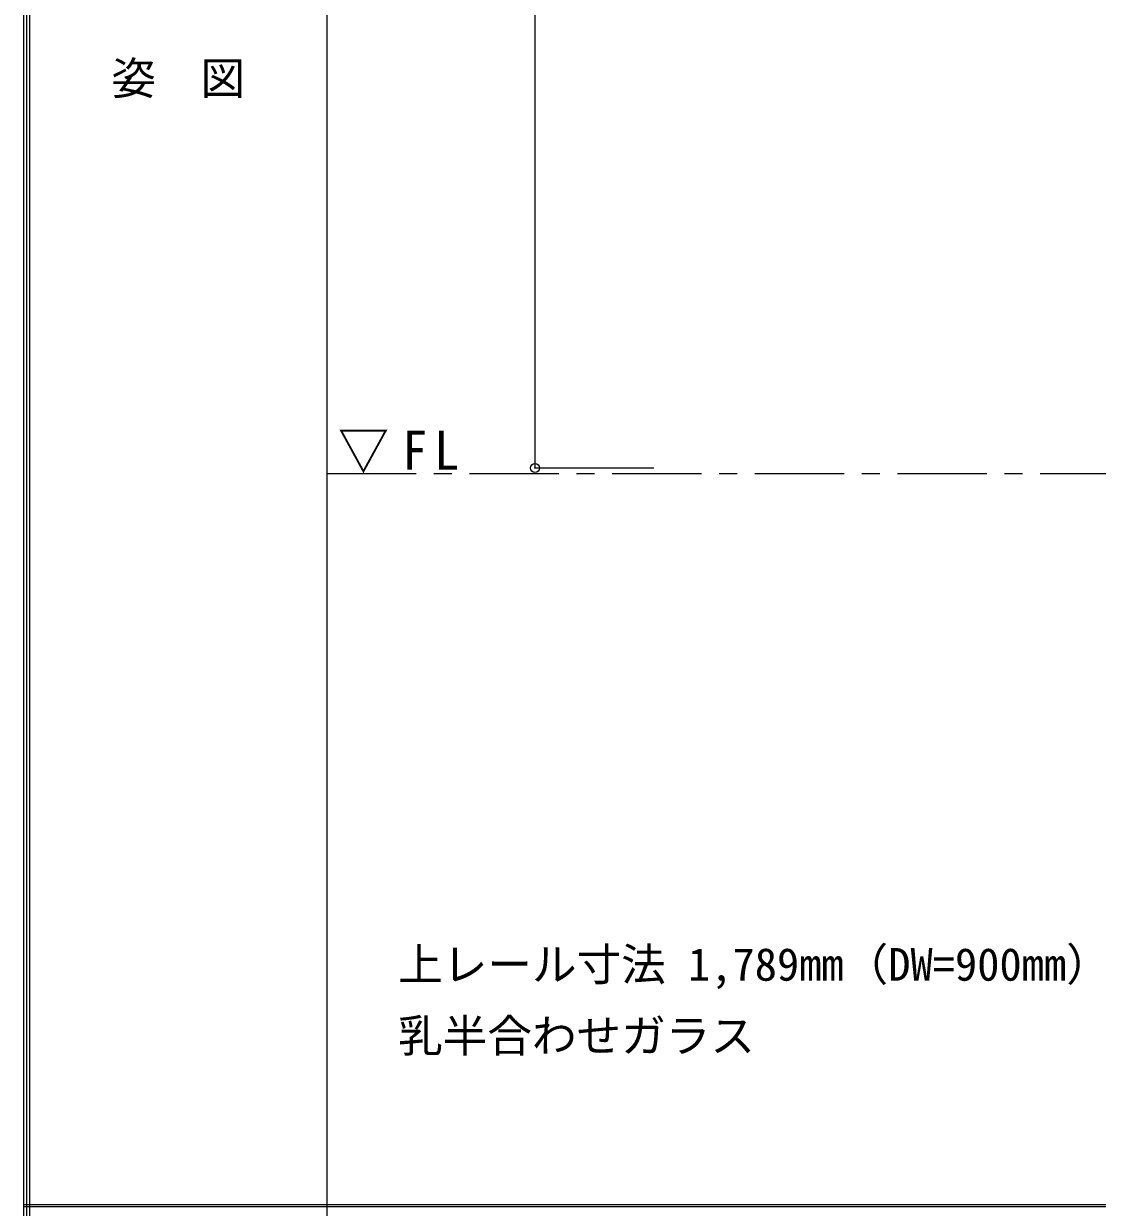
# Model space of a CAD drawing. Units: millimetres, scale not verified. Extents: x -6000 to 5700, y -4307 to 4260.
# Drawn here: x -6000 to -4194, y 186 to 2176 of the extents above; entities that cross this region are included whole.
import ezdxf
from ezdxf.enums import TextEntityAlignment as Align

# ---------------------------------------------------------------- set-up
doc = ezdxf.new("R2010")
doc.units = ezdxf.units.MM
doc.header["$LTSCALE"] = 30
doc.header["$PDMODE"] = 32
doc.header["$PDSIZE"] = 15
doc.linetypes.add('CHAIN1', pattern=[8, 5, -1, 1, -1])
for name, color, linetype in [('0-1_通り芯', 7, 'CHAIN1'), ('0-A_文字', 7, 'Continuous'), ('0-B_寸法', 4, 'Continuous'), ('F-1_枠', 6, 'Continuous'), ('F-A_文字', 7, 'Continuous')]:
    doc.layers.add(name, color=color, linetype=linetype)
doc.styles.add('ＭＳ ゴシック', font='')
doc.styles.get('ＭＳ ゴシック').set_extended_font_data('MS Gothic')

msp = doc.modelspace()

# ---------------------------------------------------------------- linework, layer by layer
at = {"layer": '0-1_通り芯'}
msp.add_line((-5490, 1420), (1678, 1420), dxfattribs=at)
at = {"layer": '0-B_寸法'}
for p, q in [((-5140, 3412), (-5140, 1429)), ((-5140, 1429), (-4940, 1429))]:
    msp.add_line(p, q, dxfattribs=at)
at = {"layer": '0-B_寸法', "color": 7}
msp.add_point((-5140, 1429), dxfattribs=at)
at = {"layer": 'F-1_枠'}
for p, q in [((-6000, 4175), (-6000, -4205)), ((-5995, 4175), (-5995, -4205)), ((-5990, 4175), (-5990, -4205)), ((-5490, 4175), (-5490, -3790)), ((-6000, 190.5), (5700, 190.5)), ((-6000, 187.5), (5700, 187.5))]:
    msp.add_line(p, q, dxfattribs=at)

# ---------------------------------------------------------------- texts
at = {"layer": '0-A_文字', "style": 'ＭＳ ゴシック'}
for s, p in [('上レール寸法 1,789mm（DW=900mm）', (-5370, 550.5)), ('乳半合わせガラス', (-5370, 430.5))]:
    msp.add_text(s, height=54.99, dxfattribs=at).set_placement(p, align=Align.BOTTOM_LEFT)
at = {"layer": '0-A_文字', "insert": (-5471.25, 1420), "char_height": 65.98, "attachment_point": 7, "style": 'ＭＳ ゴシック'}
msp.add_mtext('\\T1.26;\\W0.95;▽FL', dxfattribs=at)
at = {"layer": 'F-A_文字', "style": 'ＭＳ ゴシック'}
msp.add_text('姿\u3000図', height=54.99, dxfattribs=at).set_placement((-5852.5, 2040.25), align=Align.BOTTOM_LEFT)

doc.saveas('drawing.dxf')
